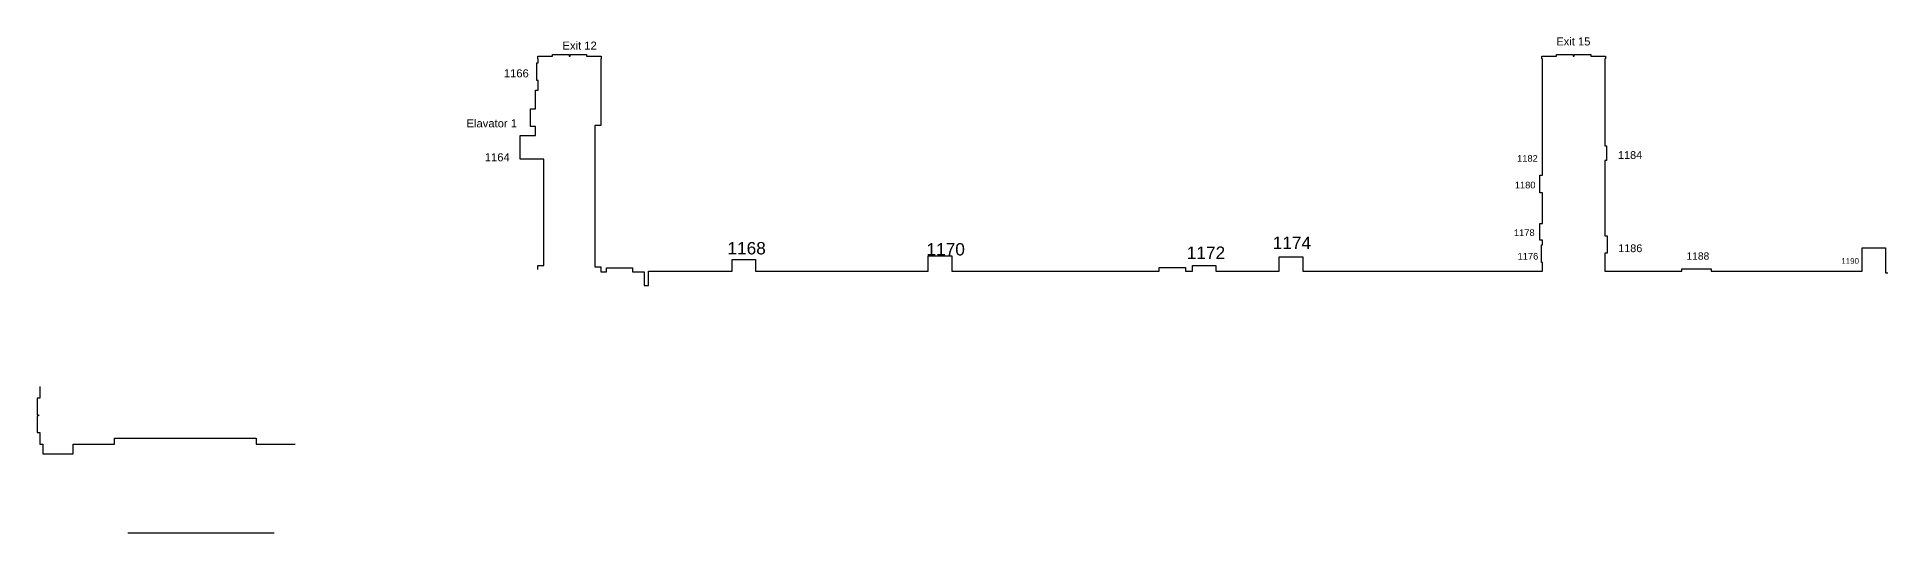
# Model space of a CAD drawing. Header units: inches. Extents: x 0 to 13986, y 0 to 7251.
# Drawn here: x 10194 to 13986, y 3900 to 4916 of the extents above; entities that cross this region are included whole.
import ezdxf

# ---------------------------------------------------------------- set-up
doc = ezdxf.new("R2010")
doc.units = ezdxf.units.IN
doc.header["$MEASUREMENT"] = 0
doc.layers.add('Rooms', color=3, linetype='Continuous')
doc.styles.add('Standard 360', font='arial.ttf')

msp = doc.modelspace()

# ---------------------------------------------------------------- linework, layer by layer
at = {"layer": 'Rooms'}
for p, q in [((13406, 4871), (13406, 4693)), ((12787, 4436), (13278, 4436)), ((10200, 4176), (10194, 4176)), ((10194, 4176), (10194, 4142)), ((10200, 4200), (10200, 4176)), ((10194, 4142), (10197, 4142))]:
    msp.add_line(p, q, dxfattribs=at)
for points in [[(11221, 4827), (11218, 4827), (11218, 4863), (11221, 4863), (11221, 4871), (11220, 4871), (11220, 4877), (11250, 4877), (11250, 4880), (11284, 4880), (11284, 4877), (11286, 4877), (11286, 4877), (11286, 4880), (11320, 4880), (11320, 4877), (11350, 4877), (11350, 4871), (11349, 4871), (11349, 4735), (11337, 4735)], [(13278, 4871), (13277, 4871), (13277, 4877), (13307, 4877), (13307, 4880), (13341, 4880), (13341, 4877), (13343, 4877), (13343, 4877), (13343, 4880), (13377, 4880), (13377, 4877), (13407, 4877), (13407, 4871), (13406, 4871)], [(13278, 4681), (13278, 4871)], [(11215, 4733), (11205, 4733), (11205, 4769), (11215, 4769), (11215, 4807), (11221, 4807), (11221, 4827)], [(11220, 4440), (11220, 4448), (11232, 4448), (11232, 4666), (11220, 4666), (11184, 4666), (11184, 4666), (11184, 4672), (11184, 4708), (11184, 4714), (11215, 4714), (11215, 4733)], [(11337, 4735), (11337, 4445)], [(13273, 4500), (13273, 4534), (13278, 4534), (13278, 4597), (13273, 4597), (13273, 4633), (13278, 4633), (13278, 4645), (13278, 4681)], [(13406, 4693), (13409, 4693), (13409, 4663), (13406, 4663), (13406, 4509), (13411, 4509), (13411, 4473), (13406, 4473), (13406, 4436)], [(13278, 4500), (13273, 4500)], [(13278, 4436), (13278, 4454), (13276, 4454), (13276, 4490), (13278, 4490), (13278, 4500)], [(13406, 4436), (13564, 4436), (13564, 4441), (13564, 4441), (13624, 4441), (13624, 4436), (13933, 4436), (13933, 4445), (13933, 4481), (13933, 4484), (13981, 4484), (13981, 4433), (13986, 4433)], [(11337, 4445), (11349, 4445), (11349, 4435), (11361, 4435), (11361, 4443), (11414, 4443), (11414, 4435), (11438, 4435), (11438, 4407), (11447, 4407), (11447, 4436), (11618, 4436)], [(11618, 4436), (11618, 4460), (11624, 4460), (11660, 4460), (11666, 4460), (11666, 4436), (12020, 4436)], [(12020, 4436), (12020, 4468), (12026, 4468), (12062, 4468), (12068, 4468), (12068, 4436), (12493, 4436), (12493, 4444), (12547, 4444), (12547, 4436), (12561, 4436), (12561, 4448), (12569, 4448), (12605, 4448), (12609, 4448), (12609, 4436), (12739, 4436)], [(12739, 4436), (12739, 4466), (12745, 4466), (12781, 4466), (12787, 4466), (12787, 4436)], [(10197, 4142), (10197, 4140), (10194, 4140), (10194, 4106), (10200, 4106), (10200, 4082), (10206, 4082), (10206, 4062)], [(10206, 4062), (10212, 4062), (10248, 4062), (10268, 4062), (10268, 4082), (10296, 4082), (10332, 4082)], [(10332, 4082), (10353, 4082), (10353, 4094)], [(10353, 4094), (10643, 4094), (10643, 4082)], [(10643, 4082), (10687, 4082), (10723, 4082)], [(10380, 3900), (10680, 3900)]]:
    msp.add_lwpolyline(points, dxfattribs=at)

# ---------------------------------------------------------------- texts
at = {"layer": 'Rooms', "attachment_point": 1, "style": 'Standard 360'}
for s, insert, char_height in [('Exit 12', (11270.5, 4906.6), 16.45), ('Exit 15', (13306.4, 4915.1), 16.39), ('1166', (11150.3, 4849.8), 16.45), ('Elavator 1', (11073.9, 4747.4), 16.45), ('1164', (11111.3, 4677.8), 16.45), ('1182', (13226.2, 4674), 13.64), ('1184', (13432.9, 4682.2), 15.94), ('1180', (13221.5, 4619.5), 13.64), ('1178', (13219.7, 4522.1), 13.64), ('1168', (11608.4, 4496), 25.32), ('1170', (12016.2, 4493.8), 25.32), ('1172', (12549.5, 4486.8), 25.32), ('1174', (12725.5, 4507.1), 25.32), ('1186', (13433.2, 4491.2), 15.94), ('1188', (13573.3, 4474.8), 14.99), ('1176', (13227.2, 4473.7), 13.64), ('1190', (13890.5, 4463), 11.61)]:
    msp.add_mtext(s, dxfattribs=dict(at, insert=insert, char_height=char_height))

doc.saveas('drawing.dxf')
